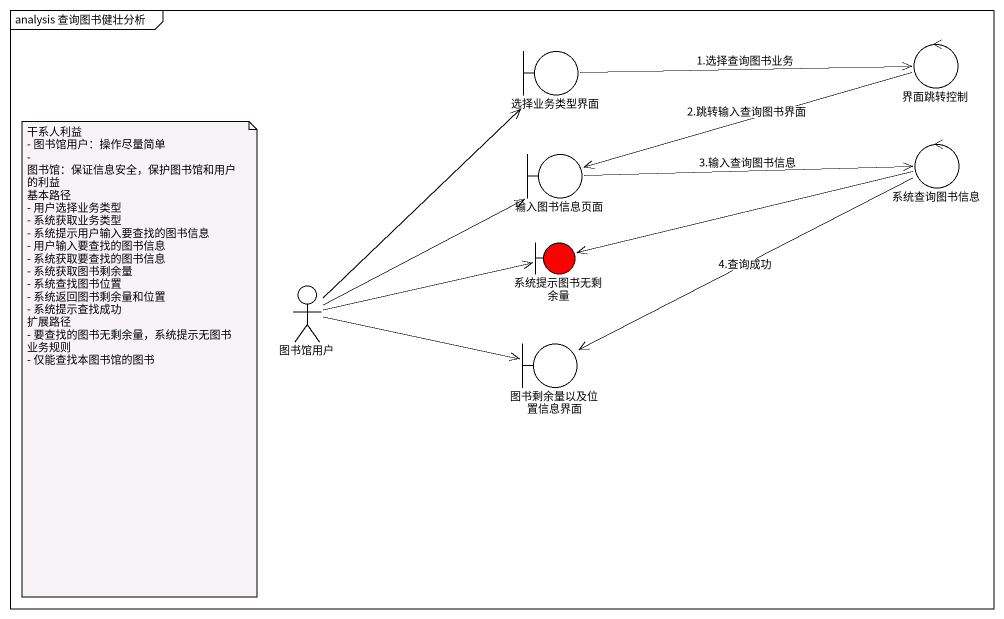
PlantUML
@startuml
mainframe analysis 查询图书健壮分析
boundary 选择业务类型界面
control 界面跳转控制
boundary 输入图书信息页面
control 系统查询图书信息
boundary 系统提示图书无剩余量 #FF0000
actor 图书馆用户
boundary 图书剩余量以及位置信息界面
选择业务类型界面 -right-> 界面跳转控制 : 1.选择查询图书业务
界面跳转控制 -left-> 输入图书信息页面 : 2.跳转输入查询图书界面
输入图书信息页面 -right-> 系统查询图书信息 : 3.输入查询图书信息
系统查询图书信息 -left-> 系统提示图书无剩余量
系统查询图书信息 -left-> 图书剩余量以及位置信息界面 : 4.查询成功
图书馆用户 -up-> 选择业务类型界面
图书馆用户 -right-> 输入图书信息页面
图书馆用户 -right-> 系统提示图书无剩余量
图书馆用户 -right-> 图书剩余量以及位置信息界面
note as N1
  干系人利益
  - 图书馆用户：操作尽量简单
  - 图书馆：保证信息安全，保护图书馆和用户的利益
  基本路径
  - 用户选择业务类型
  - 系统获取业务类型
  - 系统提示用户输入要查找的图书信息
  - 用户输入要查找的图书信息
  - 系统获取要查找的图书信息
  - 系统获取图书剩余量
  - 系统查找图书位置
  - 系统返回图书剩余量和位置
  - 系统提示查找成功
  扩展路径
  - 要查找的图书无剩余量，系统提示无图书
  业务规则
  - 仅能查找本图书馆的图书
end note
@enduml
